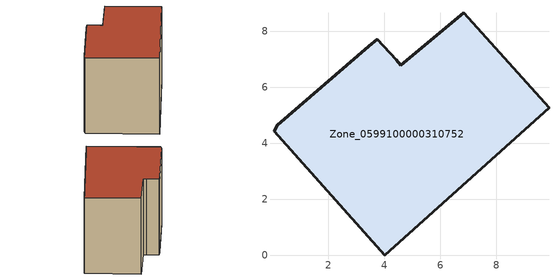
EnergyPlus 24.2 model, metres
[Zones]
Zone_0599100000310752
 floor ground (C_G): 0.05,4.43 0.17,4.64 3.43,7.47 3.74,7.72 4.43,6.98 4.59,6.79 6.83,8.67 9.88,5.27 4.01,0 z0
 wall outside (C_F): 3.43,7.47 0.17,4.64 0.05,4.43 4.01,0 9.88,5.27 6.83,8.67 4.59,6.79 4.43,6.98 3.74,7.72 3.43,7.47 z0:7.1
 roof outside (C_R): 0.17,4.64 0.05,4.43 4.01,0 9.88,5.27 6.83,8.67 4.59,6.79 4.43,6.98 3.74,7.72 3.43,7.47 z7.1
[BUILDING]
Pand.0599100000310752: North Axis=0; Terrain=City; Loads Convergence Tolerance Value=0.04; Temperature Convergence Tolerance Value=0.4; Solar Distribution=FullExterior; Maximum Number of Warmup Days=25; Minimum Number of Warmup Days=1
[Site:Location]
Rotterdam.The.Hague.AP_ZH_NLD Design_Conditions: Latitude=51.96; Longitude=4.45; Time Zone=1; Elevation=-4.5
[SITE:GROUNDTEMPERATURE:BUILDINGSURFACE]
18, 18, 18, 18, 18, 18, 18, 18, 18, 18, 18, 18
[MATERIAL] Thermal Absorptance=0.9; Solar Absorptance=0.7; Visible Absorptance=0.7
Name | Roughness | Thickness | Conductivity | Density | Specific Heat
G.TC.1946 | MediumSmooth | 0.15 | 1 | 540 | 1210
F.TC.1946 | Rough | 0.3 | 0.857143 | 1920 | 840
R.TC.1946 | MediumRough | 0.2 | 0.909091 | 1500 | 1000
[CONSTRUCTION]
C_G: G.TC.1946
C_F: F.TC.1946
C_R: R.TC.1946
[ZONE]
Zone_0599100000310752: Type=1; Multiplier=1; Ceiling Height=Autocalculate; Volume=Autocalculate; Floor Area=autocalculate; Part of Total Floor Area=Yes
[ZONEINFILTRATION:DESIGNFLOWRATE]
Infil_Zone_0599100000310752: Zone or ZoneList or Space or SpaceList=Zone_0599100000310752; Schedule=AlwaysOn; Design Flow Rate Calculation Method=Flow/Area; Flow Rate per Floor Area=0.003; Constant Term Coefficient=1; Temperature Term Coefficient=0; Velocity Term Coefficient=0; Velocity Squared Term Coefficient=0
[HVACTEMPLATE:ZONE:IDEALLOADSAIRSYSTEM]
Zone_0599100000310752: Maximum Heating Supply Air Temperature=50; Minimum Cooling Supply Air Temperature=13; Maximum Heating Supply Air Humidity Ratio=0.0156; Minimum Cooling Supply Air Humidity Ratio=0.0077; Heating Limit=NoLimit; Cooling Limit=NoLimit; Dehumidification Control Type=ConstantSensibleHeatRatio; Cooling Sensible Heat Ratio=0.7; Dehumidification Setpoint=60; Humidification Control Type=None; Humidification Setpoint=30; Outdoor Air Method=None; Outdoor Air Flow Rate per Person=0.00944; Outdoor Air Flow Rate per Zone Floor Area=0; Outdoor Air Flow Rate per Zone=0; Demand Controlled Ventilation Type=None; Outdoor Air Economizer Type=NoEconomizer; Heat Recovery Type=None; Sensible Heat Recovery Effectiveness=0.7; Latent Heat Recovery Effectiveness=0.65
[ZONECONTROL:THERMOSTAT]
ThermostatControl_Zone_0599100000310752: Zone or ZoneList=Zone_0599100000310752; Control Type Schedule=DualSetpointControlType; Control 1=Thermostat_Zone_0599100000310752; Temperature Difference Between Cutout And Setpoint=0
[THERMOSTATSETPOINT:DUALSETPOINT]
Thermostat_Zone_0599100000310752: Heating Setpoint Temperature Schedule=HeatingSetpoint_Zone_0599100000310752; Cooling Setpoint Temperature Schedule=CoolingSetpoint_Zone_0599100000310752
[SCHEDULE:COMPACT]
HeatingSetpoint_Zone_0599100000310752: Through: 12/31, For: AllDays, Until: 24:00, 21
CoolingSetpoint_Zone_0599100000310752: Through: 12/31, For: AllDays, Until: 24:00, 24
DualSetpointControlType: Through: 12/31, For: AllDays, Until: 24:00, 4
AlwaysOn: Through: 12/31, For: AllDays, Until: 24:00, 1
